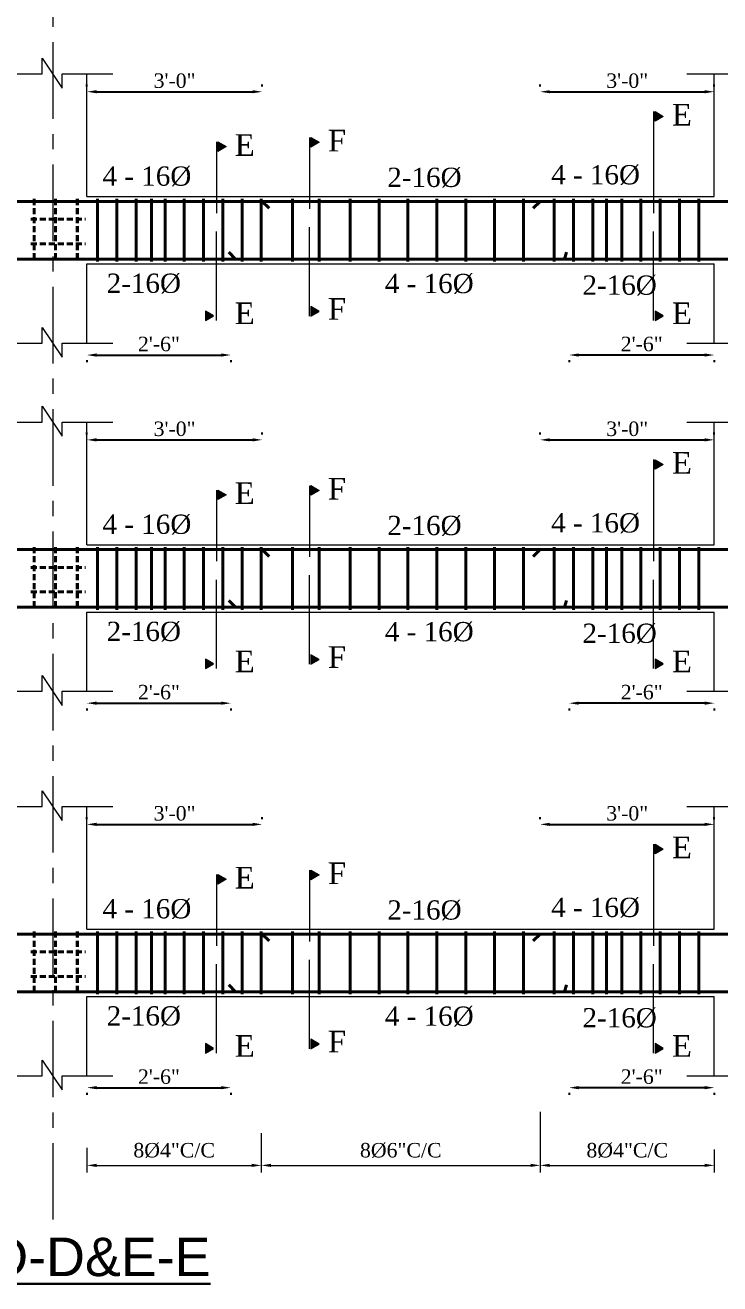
# Model space of a CAD drawing. Extents: x -2338379 to 930990, y -818978 to 106940.
# Drawn here: x 386658 to 386947, y -207615 to -207093 of the extents above; entities that cross this region are included whole.
import ezdxf

# ---------------------------------------------------------------- set-up
doc = ezdxf.new("R2010")
doc.units = 0
doc.header["$MEASUREMENT"] = 0
doc.header["$PDMODE"] = 34
doc.linetypes.add('CENTER', pattern=[50.8, 31.75, -6.35, 6.35, -6.35])
doc.linetypes.add('DASHED', pattern=[0.75, 0.5, -0.25])
doc.layers.get('0').update_dxf_attribs({"linetype": 'CONTINUOUS', "lineweight": 30})
doc.layers.get('DEFPOINTS').update_dxf_attribs({"linetype": 'CONTINUOUS'})
for name, color, linetype, lineweight in [('Center', 11, 'CENTER', 15), ('Dimension', 35, 'CONTINUOUS', 9), ('HATCH', 3, 'CONTINUOUS', 15), ('rcc elevation', 253, 'CONTINUOUS', 18), ('rebar', 3, 'CONTINUOUS', 40), ('TEXT', 7, 'CONTINUOUS', 30), ('WALL', 1, 'CONTINUOUS', 40)]:
    doc.layers.add(name, color=color, linetype=linetype, lineweight=lineweight)
doc.styles.add('AERIAL', font='arial.ttf', dxfattribs={"height": 10})
doc.styles.get("Standard").update_dxf_attribs({"font": 'times.ttf', "height": 6})
doc.dimstyles.new('Standard$0', dxfattribs={"dimtxt": 6, "dimasz": 4, "dimexe": 3, "dimexo": 6, "dimgap": 3, "dimtad": 1, "dimdec": 1, "dimzin": 0, "dimdsep": 46, "dimlunit": 4, "dimtxsty": 'Standard', "dimcen": 0.09, "dimclrd": 6, "dimclre": 6, "dimclrt": 7, "dimadec": 0, "dimazin": 0, "dimtfac": 1, "dimtdec": 1, "dimtix": 1, "dimtofl": 0, "dimtmove": 1, "dimatfit": 3, "dimfxl": 1, "dimtolj": 1, "dimtzin": 0, "dimlwd": 18, "dimlwe": 18, "dimarcsym": 0})

# ---------------------------------------------------------------- blocks, each defined once
blk = doc.blocks.new('*D339')
at = {"color": 6, "lineweight": 18, "transparency": 16777216}
for p, q in [((386756.46, -207552.68), (386756.46, -207569.11)), ((386684.06, -207558.84), (386684.06, -207569.11)), ((386688.06, -207566.11), (386752.46, -207566.11))]:
    blk.add_line(p, q, dxfattribs=at)
at = {"color": 6, "lineweight": 30, "transparency": 16777216}
for points in [[(386688.06, -207565.44), (386688.06, -207566.77), (386684.06, -207566.11)], [(386752.46, -207565.44), (386752.46, -207566.77), (386756.46, -207566.11)]]:
    blk.add_solid(points, dxfattribs=at)
at = {"layer": 'DEFPOINTS', "color": 0, "lineweight": 30, "transparency": 16777216}
for p in [(386756.46, -207546.68), (386684.06, -207552.84), (386756.46, -207566.11)]:
    blk.add_point(p, dxfattribs=at)
at = {"color": 7, "transparency": 16777216, "insert": (386720.26, -207559.93), "char_height": 6, "attachment_point": 5}
blk.add_mtext('\\A1;8%%c4"C/C', dxfattribs=at)
blk = doc.blocks.new('*D340')
at = {"color": 6, "lineweight": 18, "transparency": 16777216}
for p, q in [((386872.27, -207543.84), (386872.27, -207569.11)), ((386756.46, -207552.68), (386756.46, -207569.11)), ((386760.46, -207566.11), (386868.27, -207566.11))]:
    blk.add_line(p, q, dxfattribs=at)
at = {"color": 6, "lineweight": 30, "transparency": 16777216}
for points in [[(386760.46, -207565.44), (386760.46, -207566.77), (386756.46, -207566.11)], [(386868.27, -207565.44), (386868.27, -207566.77), (386872.27, -207566.11)]]:
    blk.add_solid(points, dxfattribs=at)
at = {"layer": 'DEFPOINTS', "color": 0, "lineweight": 30, "transparency": 16777216}
for p in [(386872.27, -207537.84), (386756.46, -207546.68), (386872.27, -207566.11)]:
    blk.add_point(p, dxfattribs=at)
at = {"color": 7, "transparency": 16777216, "insert": (386814.37, -207559.93), "char_height": 6, "attachment_point": 5}
blk.add_mtext('\\A1;8%%C6"C/C', dxfattribs=at)
blk = doc.blocks.new('*D341')
at = {"color": 6, "lineweight": 18, "transparency": 16777216}
for p, q in [((386872.27, -207543.84), (386872.27, -207569.11)), ((386944.57, -207559.5), (386944.57, -207569.11)), ((386876.27, -207566.11), (386940.57, -207566.11))]:
    blk.add_line(p, q, dxfattribs=at)
at = {"color": 6, "lineweight": 30, "transparency": 16777216}
for points in [[(386876.27, -207565.44), (386876.27, -207566.77), (386872.27, -207566.11)], [(386940.57, -207565.44), (386940.57, -207566.77), (386944.57, -207566.11)]]:
    blk.add_solid(points, dxfattribs=at)
at = {"layer": 'DEFPOINTS', "color": 0, "lineweight": 30, "transparency": 16777216}
for p in [(386872.27, -207537.84), (386944.57, -207553.5), (386944.57, -207566.11)]:
    blk.add_point(p, dxfattribs=at)
at = {"color": 7, "transparency": 16777216, "insert": (386908.42, -207559.93), "char_height": 6, "attachment_point": 5}
blk.add_mtext('\\A1;8%%C4"C/C', dxfattribs=at)
blk = doc.blocks.new('*D342')
at = {"layer": 'DEFPOINTS', "color": 0, "lineweight": 30, "transparency": 16777216}
for p in [(386756.8, -207424.49), (386684.05, -207431.33), (386756.8, -207431.33)]:
    blk.add_point(p, dxfattribs=at)
at = {"layer": 'TEXT', "color": 6, "lineweight": -2, "transparency": 16777216}
for p, q in [((386684.05, -207422.33), (386684.05, -207421.49)), ((386756.8, -207422.33), (386756.8, -207421.49)), ((386688.05, -207424.49), (386752.8, -207424.49))]:
    blk.add_line(p, q, dxfattribs=at)
at = {"layer": 'TEXT', "color": 6, "lineweight": 30, "transparency": 16777216}
for points in [[(386688.05, -207423.82), (386688.05, -207425.16), (386684.05, -207424.49)], [(386752.8, -207423.82), (386752.8, -207425.16), (386756.8, -207424.49)]]:
    blk.add_solid(points, dxfattribs=at)
at = {"layer": 'TEXT', "color": 7, "transparency": 16777216, "insert": (386720.43, -207419.94), "char_height": 6, "attachment_point": 5}
blk.add_mtext('\\A1;3\'-0"', dxfattribs=at)
blk = doc.blocks.new('*D343')
at = {"layer": 'DEFPOINTS', "color": 0, "lineweight": 30, "transparency": 16777216}
for p in [(386684.05, -207527), (386743.8, -207527), (386743.8, -207533.84)]:
    blk.add_point(p, dxfattribs=at)
at = {"layer": 'TEXT', "color": 6, "lineweight": -2, "transparency": 16777216}
for p, q in [((386684.05, -207536), (386684.05, -207536.84)), ((386688.05, -207533.84), (386739.8, -207533.84)), ((386743.8, -207536), (386743.8, -207536.84))]:
    blk.add_line(p, q, dxfattribs=at)
at = {"layer": 'TEXT', "color": 6, "lineweight": 30, "transparency": 16777216}
for points in [[(386688.05, -207533.17), (386688.05, -207534.51), (386684.05, -207533.84)], [(386739.8, -207533.17), (386739.8, -207534.51), (386743.8, -207533.84)]]:
    blk.add_solid(points, dxfattribs=at)
at = {"layer": 'TEXT', "color": 7, "transparency": 16777216, "insert": (386713.93, -207529.29), "char_height": 6, "attachment_point": 5}
blk.add_mtext('\\A1;2\'-6"', dxfattribs=at)
blk = doc.blocks.new('*D344')
at = {"layer": 'DEFPOINTS', "color": 0, "lineweight": 30, "transparency": 16777216}
for p in [(386944.54, -207424.49), (386872.27, -207431.33), (386944.54, -207431.33)]:
    blk.add_point(p, dxfattribs=at)
at = {"layer": 'TEXT', "color": 6, "lineweight": -2, "transparency": 16777216}
for p, q in [((386872.27, -207422.33), (386872.27, -207421.49)), ((386944.54, -207422.33), (386944.54, -207421.49)), ((386876.27, -207424.49), (386940.54, -207424.49))]:
    blk.add_line(p, q, dxfattribs=at)
at = {"layer": 'TEXT', "color": 6, "lineweight": 30, "transparency": 16777216}
for points in [[(386876.27, -207423.82), (386876.27, -207425.16), (386872.27, -207424.49)], [(386940.54, -207423.82), (386940.54, -207425.16), (386944.54, -207424.49)]]:
    blk.add_solid(points, dxfattribs=at)
at = {"layer": 'TEXT', "color": 7, "transparency": 16777216, "insert": (386908.41, -207419.94), "char_height": 6, "attachment_point": 5}
blk.add_mtext('\\A1;3\'-0"', dxfattribs=at)
blk = doc.blocks.new('*D345')
at = {"layer": 'DEFPOINTS', "color": 0, "lineweight": 30, "transparency": 16777216}
for p in [(386884.3, -207527), (386944.57, -207527), (386884.3, -207533.84)]:
    blk.add_point(p, dxfattribs=at)
at = {"layer": 'TEXT', "color": 6, "lineweight": -2, "transparency": 16777216}
for p, q in [((386884.3, -207536), (386884.3, -207536.84)), ((386940.57, -207533.84), (386888.3, -207533.84)), ((386944.57, -207536), (386944.57, -207536.84))]:
    blk.add_line(p, q, dxfattribs=at)
at = {"layer": 'TEXT', "color": 6, "lineweight": 30, "transparency": 16777216}
for points in [[(386888.3, -207533.17), (386888.3, -207534.51), (386884.3, -207533.84)], [(386940.57, -207533.17), (386940.57, -207534.51), (386944.57, -207533.84)]]:
    blk.add_solid(points, dxfattribs=at)
at = {"layer": 'TEXT', "color": 7, "transparency": 16777216, "insert": (386914.43, -207529.29), "char_height": 6, "attachment_point": 5}
blk.add_mtext('\\A1;2\'-6"', dxfattribs=at)
blk = doc.blocks.new('*D690')
at = {"layer": 'DEFPOINTS', "color": 0, "lineweight": 30, "transparency": 16777216}
for p in [(386756.8, -207264.81), (386684.05, -207271.64), (386756.8, -207271.64)]:
    blk.add_point(p, dxfattribs=at)
at = {"layer": 'TEXT', "color": 6, "lineweight": -2, "transparency": 16777216}
for p, q in [((386684.05, -207262.64), (386684.05, -207261.81)), ((386756.8, -207262.64), (386756.8, -207261.81)), ((386688.05, -207264.81), (386752.8, -207264.81))]:
    blk.add_line(p, q, dxfattribs=at)
at = {"layer": 'TEXT', "color": 6, "lineweight": 30, "transparency": 16777216}
for points in [[(386688.05, -207264.14), (386688.05, -207265.47), (386684.05, -207264.81)], [(386752.8, -207264.14), (386752.8, -207265.47), (386756.8, -207264.81)]]:
    blk.add_solid(points, dxfattribs=at)
at = {"layer": 'TEXT', "color": 7, "transparency": 16777216, "insert": (386720.43, -207260.25), "char_height": 6, "attachment_point": 5}
blk.add_mtext('\\A1;3\'-0"', dxfattribs=at)
blk = doc.blocks.new('*D691')
at = {"layer": 'DEFPOINTS', "color": 0, "lineweight": 30, "transparency": 16777216}
for p in [(386684.05, -207367.32), (386743.8, -207367.32), (386743.8, -207374.16)]:
    blk.add_point(p, dxfattribs=at)
at = {"layer": 'TEXT', "color": 6, "lineweight": -2, "transparency": 16777216}
for p, q in [((386684.05, -207376.32), (386684.05, -207377.16)), ((386688.05, -207374.16), (386739.8, -207374.16)), ((386743.8, -207376.32), (386743.8, -207377.16))]:
    blk.add_line(p, q, dxfattribs=at)
at = {"layer": 'TEXT', "color": 6, "lineweight": 30, "transparency": 16777216}
for points in [[(386688.05, -207373.49), (386688.05, -207374.82), (386684.05, -207374.16)], [(386739.8, -207373.49), (386739.8, -207374.82), (386743.8, -207374.16)]]:
    blk.add_solid(points, dxfattribs=at)
at = {"layer": 'TEXT', "color": 7, "transparency": 16777216, "insert": (386713.93, -207369.6), "char_height": 6, "attachment_point": 5}
blk.add_mtext('\\A1;2\'-6"', dxfattribs=at)
blk = doc.blocks.new('*D692')
at = {"layer": 'DEFPOINTS', "color": 0, "lineweight": 30, "transparency": 16777216}
for p in [(386944.54, -207264.81), (386872.27, -207271.64), (386944.54, -207271.64)]:
    blk.add_point(p, dxfattribs=at)
at = {"layer": 'TEXT', "color": 6, "lineweight": -2, "transparency": 16777216}
for p, q in [((386872.27, -207262.64), (386872.27, -207261.81)), ((386944.54, -207262.64), (386944.54, -207261.81)), ((386876.27, -207264.81), (386940.54, -207264.81))]:
    blk.add_line(p, q, dxfattribs=at)
at = {"layer": 'TEXT', "color": 6, "lineweight": 30, "transparency": 16777216}
for points in [[(386876.27, -207264.14), (386876.27, -207265.47), (386872.27, -207264.81)], [(386940.54, -207264.14), (386940.54, -207265.47), (386944.54, -207264.81)]]:
    blk.add_solid(points, dxfattribs=at)
at = {"layer": 'TEXT', "color": 7, "transparency": 16777216, "insert": (386908.41, -207260.25), "char_height": 6, "attachment_point": 5}
blk.add_mtext('\\A1;3\'-0"', dxfattribs=at)
blk = doc.blocks.new('*D693')
at = {"layer": 'DEFPOINTS', "color": 0, "lineweight": 30, "transparency": 16777216}
for p in [(386884.3, -207367.32), (386944.57, -207367.32), (386884.3, -207374.16)]:
    blk.add_point(p, dxfattribs=at)
at = {"layer": 'TEXT', "color": 6, "lineweight": -2, "transparency": 16777216}
for p, q in [((386884.3, -207376.32), (386884.3, -207377.16)), ((386940.57, -207374.16), (386888.3, -207374.16)), ((386944.57, -207376.32), (386944.57, -207377.16))]:
    blk.add_line(p, q, dxfattribs=at)
at = {"layer": 'TEXT', "color": 6, "lineweight": 30, "transparency": 16777216}
for points in [[(386888.3, -207373.49), (386888.3, -207374.82), (386884.3, -207374.16)], [(386940.57, -207373.49), (386940.57, -207374.82), (386944.57, -207374.16)]]:
    blk.add_solid(points, dxfattribs=at)
at = {"layer": 'TEXT', "color": 7, "transparency": 16777216, "insert": (386914.43, -207369.6), "char_height": 6, "attachment_point": 5}
blk.add_mtext('\\A1;2\'-6"', dxfattribs=at)
blk = doc.blocks.new('*D934')
at = {"layer": 'DEFPOINTS', "color": 0, "lineweight": 30, "transparency": 16777216}
for p in [(386756.8, -207120.23), (386684.05, -207127.07), (386756.8, -207127.07)]:
    blk.add_point(p, dxfattribs=at)
at = {"layer": 'TEXT', "color": 6, "lineweight": -2, "transparency": 16777216}
for p, q in [((386684.05, -207118.07), (386684.05, -207117.23)), ((386688.05, -207120.23), (386752.8, -207120.23)), ((386756.8, -207118.07), (386756.8, -207117.23))]:
    blk.add_line(p, q, dxfattribs=at)
at = {"layer": 'TEXT', "color": 6, "lineweight": 30, "transparency": 16777216}
for points in [[(386688.05, -207119.56), (386688.05, -207120.89), (386684.05, -207120.23)], [(386752.8, -207119.56), (386752.8, -207120.89), (386756.8, -207120.23)]]:
    blk.add_solid(points, dxfattribs=at)
at = {"layer": 'TEXT', "color": 7, "transparency": 16777216, "insert": (386720.43, -207115.67), "char_height": 6, "attachment_point": 5}
blk.add_mtext('\\A1;3\'-0"', dxfattribs=at)
blk = doc.blocks.new('*D935')
at = {"layer": 'DEFPOINTS', "color": 0, "lineweight": 30, "transparency": 16777216}
for p in [(386684.05, -207222.74), (386743.8, -207222.74), (386743.8, -207229.58)]:
    blk.add_point(p, dxfattribs=at)
at = {"layer": 'TEXT', "color": 6, "lineweight": -2, "transparency": 16777216}
for p, q in [((386688.05, -207229.58), (386739.8, -207229.58)), ((386684.05, -207231.74), (386684.05, -207232.58)), ((386743.8, -207231.74), (386743.8, -207232.58))]:
    blk.add_line(p, q, dxfattribs=at)
at = {"layer": 'TEXT', "color": 6, "lineweight": 30, "transparency": 16777216}
for points in [[(386688.05, -207228.91), (386688.05, -207230.24), (386684.05, -207229.58)], [(386739.8, -207228.91), (386739.8, -207230.24), (386743.8, -207229.58)]]:
    blk.add_solid(points, dxfattribs=at)
at = {"layer": 'TEXT', "color": 7, "transparency": 16777216, "insert": (386713.93, -207225.02), "char_height": 6, "attachment_point": 5}
blk.add_mtext('\\A1;2\'-6"', dxfattribs=at)
blk = doc.blocks.new('*D936')
at = {"layer": 'DEFPOINTS', "color": 0, "lineweight": 30, "transparency": 16777216}
for p in [(386944.54, -207120.23), (386872.27, -207127.07), (386944.54, -207127.07)]:
    blk.add_point(p, dxfattribs=at)
at = {"layer": 'TEXT', "color": 6, "lineweight": -2, "transparency": 16777216}
for p, q in [((386872.27, -207118.07), (386872.27, -207117.23)), ((386876.27, -207120.23), (386940.54, -207120.23)), ((386944.54, -207118.07), (386944.54, -207117.23))]:
    blk.add_line(p, q, dxfattribs=at)
at = {"layer": 'TEXT', "color": 6, "lineweight": 30, "transparency": 16777216}
for points in [[(386876.27, -207119.56), (386876.27, -207120.89), (386872.27, -207120.23)], [(386940.54, -207119.56), (386940.54, -207120.89), (386944.54, -207120.23)]]:
    blk.add_solid(points, dxfattribs=at)
at = {"layer": 'TEXT', "color": 7, "transparency": 16777216, "insert": (386908.41, -207115.67), "char_height": 6, "attachment_point": 5}
blk.add_mtext('\\A1;3\'-0"', dxfattribs=at)
blk = doc.blocks.new('*D937')
at = {"layer": 'DEFPOINTS', "color": 0, "lineweight": 30, "transparency": 16777216}
for p in [(386884.3, -207222.74), (386944.57, -207222.74), (386884.3, -207229.58)]:
    blk.add_point(p, dxfattribs=at)
at = {"layer": 'TEXT', "color": 6, "lineweight": -2, "transparency": 16777216}
for p, q in [((386940.57, -207229.58), (386888.3, -207229.58)), ((386884.3, -207231.74), (386884.3, -207232.58)), ((386944.57, -207231.74), (386944.57, -207232.58))]:
    blk.add_line(p, q, dxfattribs=at)
at = {"layer": 'TEXT', "color": 6, "lineweight": 30, "transparency": 16777216}
for points in [[(386888.3, -207228.91), (386888.3, -207230.24), (386884.3, -207229.58)], [(386940.57, -207228.91), (386940.57, -207230.24), (386944.57, -207229.58)]]:
    blk.add_solid(points, dxfattribs=at)
at = {"layer": 'TEXT', "color": 7, "transparency": 16777216, "insert": (386914.43, -207225.02), "char_height": 6, "attachment_point": 5}
blk.add_mtext('\\A1;2\'-6"', dxfattribs=at)

msp = doc.modelspace()

# ---------------------------------------------------------------- hatches: boundary and pattern name
at = {"layer": 'HATCH', "ltscale": 0.5}
for points in [[(386919.97, -207132.43), (386919.97, -207128.48), (386923.39, -207130.46)], [(386738.43, -207145.01), (386738.43, -207141.07), (386741.85, -207143.04)], [(386777.08, -207143.19), (386777.08, -207139.24), (386780.5, -207141.22)], [(386777.08, -207209.48), (386777.08, -207213.42), (386780.5, -207211.45)], [(386733.23, -207211.3), (386733.23, -207215.25), (386736.65, -207213.27)], [(386919.97, -207211.3), (386919.97, -207215.25), (386923.39, -207213.27)], [(386919.97, -207277.01), (386919.97, -207273.06), (386923.39, -207275.04)], [(386738.43, -207289.59), (386738.43, -207285.65), (386741.85, -207287.62)], [(386777.08, -207287.77), (386777.08, -207283.82), (386780.5, -207285.8)], [(386733.23, -207355.88), (386733.23, -207359.82), (386736.65, -207357.85)], [(386777.08, -207354.06), (386777.08, -207358), (386780.5, -207356.03)], [(386919.97, -207355.88), (386919.97, -207359.82), (386923.39, -207357.85)], [(386919.97, -207436.7), (386919.97, -207432.75), (386923.39, -207434.72)], [(386777.08, -207447.46), (386777.08, -207443.51), (386780.5, -207445.48)], [(386738.43, -207449.28), (386738.43, -207445.33), (386741.85, -207447.31)], [(386733.23, -207515.56), (386733.23, -207519.51), (386736.65, -207517.54)], [(386777.08, -207513.74), (386777.08, -207517.69), (386780.5, -207515.72)], [(386919.97, -207515.56), (386919.97, -207519.51), (386923.39, -207517.54)]]:
    msp.add_hatch(color=256, dxfattribs=at).paths.add_polyline_path(points)

# ---------------------------------------------------------------- linework, layer by layer
at = {"layer": 'Center'}
msp.add_line((386670.05, -207588.64), (386670.05, -206602.05), dxfattribs=at)
at = {"layer": 'Dimension', "ltscale": 0.5}
for p, q in [((386919.34, -207128.45), (386919.34, -207170.62)), ((386737.8, -207141.08), (386737.8, -207170.62)), ((386776.45, -207139.26), (386776.45, -207168.8)), ((386737.8, -207215.23), (386737.8, -207178.29)), ((386776.45, -207213.41), (386776.45, -207176.46)), ((386919.34, -207215.23), (386919.34, -207178.29)), ((386919.34, -207273.03), (386919.34, -207315.2)), ((386737.8, -207285.66), (386737.8, -207315.2)), ((386776.45, -207283.83), (386776.45, -207313.38)), ((386737.8, -207359.81), (386737.8, -207322.87)), ((386776.45, -207357.99), (386776.45, -207321.04)), ((386919.34, -207359.81), (386919.34, -207322.87)), ((386919.34, -207432.72), (386919.34, -207474.89)), ((386776.45, -207443.52), (386776.45, -207473.07)), ((386737.8, -207445.34), (386737.8, -207474.89)), ((386776.45, -207517.68), (386776.45, -207480.73)), ((386737.8, -207519.5), (386737.8, -207482.55)), ((386919.34, -207519.5), (386919.34, -207482.55))]:
    msp.add_line(p, q, dxfattribs=at)
at = {"layer": 'Dimension'}
for points in [[(386644.65, -207112.85), (386665.43, -207112.85), (386665.43, -207106.3), (386673.82, -207118.68), (386673.82, -207112.85), (386694.79, -207112.85)], [(386933.13, -207112.85), (386953.92, -207112.85), (386953.92, -207106.3), (386962.3, -207118.68), (386962.3, -207112.85), (386983.27, -207112.85)], [(386644.65, -207224.65), (386665.43, -207224.65), (386665.43, -207218.09), (386673.82, -207230.48), (386673.82, -207224.65), (386694.79, -207224.65)], [(386933.13, -207224.65), (386953.92, -207224.65), (386953.92, -207218.09), (386962.3, -207230.48), (386962.3, -207224.65), (386983.27, -207224.65)], [(386644.65, -207257.43), (386665.43, -207257.43), (386665.43, -207250.88), (386673.82, -207263.26), (386673.82, -207257.43), (386694.79, -207257.43)], [(386933.13, -207257.43), (386953.92, -207257.43), (386953.92, -207250.88), (386962.3, -207263.26), (386962.3, -207257.43), (386983.27, -207257.43)], [(386644.65, -207369.23), (386665.43, -207369.23), (386665.43, -207362.67), (386673.82, -207375.06), (386673.82, -207369.23), (386694.79, -207369.23)], [(386933.13, -207369.23), (386953.92, -207369.23), (386953.92, -207362.67), (386962.3, -207375.06), (386962.3, -207369.23), (386983.27, -207369.23)], [(386644.65, -207417.12), (386665.43, -207417.12), (386665.43, -207410.56), (386673.82, -207422.95), (386673.82, -207417.12), (386694.79, -207417.12)], [(386933.13, -207417.12), (386953.92, -207417.12), (386953.92, -207410.56), (386962.3, -207422.95), (386962.3, -207417.12), (386983.27, -207417.12)], [(386644.65, -207528.91), (386665.43, -207528.91), (386665.43, -207522.36), (386673.82, -207534.74), (386673.82, -207528.91), (386694.79, -207528.91)], [(386933.13, -207528.91), (386953.92, -207528.91), (386953.92, -207522.36), (386962.3, -207534.74), (386962.3, -207528.91), (386983.27, -207528.91)]]:
    msp.add_lwpolyline(points, dxfattribs=at)
at = {"layer": 'Dimension', "ltscale": 0.5}
for points in [[(386923.39, -207130.46), (386919.97, -207132.43), (386919.97, -207128.48)], [(386741.85, -207143.04), (386738.43, -207145.01), (386738.43, -207141.07)], [(386780.5, -207141.22), (386777.08, -207143.19), (386777.08, -207139.24)], [(386780.5, -207211.45), (386777.08, -207209.48), (386777.08, -207213.42)], [(386736.65, -207213.27), (386733.23, -207211.3), (386733.23, -207215.25)], [(386923.39, -207213.27), (386919.97, -207211.3), (386919.97, -207215.25)], [(386923.39, -207275.04), (386919.97, -207277.01), (386919.97, -207273.06)], [(386741.85, -207287.62), (386738.43, -207289.59), (386738.43, -207285.65)], [(386780.5, -207285.8), (386777.08, -207287.77), (386777.08, -207283.82)], [(386736.65, -207357.85), (386733.23, -207355.88), (386733.23, -207359.82)], [(386780.5, -207356.03), (386777.08, -207354.06), (386777.08, -207358)], [(386923.39, -207357.85), (386919.97, -207355.88), (386919.97, -207359.82)], [(386923.39, -207434.72), (386919.97, -207436.7), (386919.97, -207432.75)], [(386780.5, -207445.48), (386777.08, -207447.46), (386777.08, -207443.51)], [(386741.85, -207447.31), (386738.43, -207449.28), (386738.43, -207445.33)], [(386736.65, -207517.54), (386733.23, -207515.56), (386733.23, -207519.51)], [(386780.5, -207515.72), (386777.08, -207513.74), (386777.08, -207517.69)], [(386923.39, -207517.54), (386919.97, -207515.56), (386919.97, -207519.51)]]:
    msp.add_lwpolyline(points, close=True, dxfattribs=at)
at = {"layer": 'rcc elevation', "ltscale": 20}
for p, q in [((386684.05, -207163.77), (386684.05, -207112.85)), ((386684.05, -207163.77), (386684.05, -207112.85)), ((386684.05, -207163.77), (386684.05, -207112.85)), ((386684.05, -207163.77), (386684.05, -207112.85)), ((386944.54, -207163.77), (386944.54, -207112.85)), ((386684.05, -207163.77), (386944.54, -207163.77)), ((386684.05, -207224.65), (386684.05, -207191.77)), ((386684.05, -207224.65), (386684.05, -207191.77)), ((386684.05, -207191.77), (386944.54, -207191.77)), ((386684.05, -207224.65), (386684.05, -207191.77)), ((386684.05, -207224.65), (386684.05, -207191.77)), ((386944.54, -207224.65), (386944.54, -207191.77)), ((386684.05, -207308.35), (386684.05, -207257.43)), ((386684.05, -207308.35), (386684.05, -207257.43)), ((386684.05, -207308.35), (386684.05, -207257.43)), ((386684.05, -207308.35), (386684.05, -207257.43)), ((386944.54, -207308.35), (386944.54, -207257.43)), ((386684.05, -207308.35), (386944.54, -207308.35)), ((386684.05, -207369.23), (386684.05, -207336.35)), ((386684.05, -207369.23), (386684.05, -207336.35)), ((386684.05, -207336.35), (386944.54, -207336.35)), ((386684.05, -207369.23), (386684.05, -207336.35)), ((386684.05, -207369.23), (386684.05, -207336.35)), ((386944.54, -207369.23), (386944.54, -207336.35)), ((386684.05, -207468.04), (386684.05, -207417.12)), ((386684.05, -207468.04), (386684.05, -207417.12)), ((386684.05, -207468.04), (386684.05, -207417.12)), ((386684.05, -207468.04), (386684.05, -207417.12)), ((386944.54, -207468.04), (386944.54, -207417.12)), ((386684.05, -207468.04), (386944.54, -207468.04)), ((386684.05, -207528.91), (386684.05, -207496.04)), ((386684.05, -207528.91), (386684.05, -207496.04)), ((386684.05, -207496.04), (386944.54, -207496.04)), ((386684.05, -207528.91), (386684.05, -207496.04)), ((386684.05, -207528.91), (386684.05, -207496.04)), ((386944.54, -207528.91), (386944.54, -207496.04))]:
    msp.add_line(p, q, dxfattribs=at)
at = {"layer": 'rebar', "ltscale": 20}
for p, q in [((385508.8, -207165.77), (387571.07, -207165.77)), ((386756.8, -207165.77), (386759.65, -207168.62)), ((386872.27, -207165.77), (386869.42, -207168.62)), ((386742.95, -207186.92), (386745.8, -207189.77)), ((386883.15, -207186.92), (386882.3, -207189.77)), ((385506.17, -207189.77), (387573.7, -207189.77)), ((385508.8, -207310.35), (387571.07, -207310.35)), ((386756.8, -207310.35), (386759.65, -207313.2)), ((386872.27, -207310.35), (386869.42, -207313.2)), ((385506.17, -207334.35), (387573.7, -207334.35)), ((386742.95, -207331.5), (386745.8, -207334.35)), ((386883.15, -207331.5), (386882.3, -207334.35)), ((385508.8, -207470.04), (387251.14, -207470.04)), ((386756.8, -207470.04), (386759.65, -207472.89)), ((386872.27, -207470.04), (386869.42, -207472.89)), ((386742.95, -207491.19), (386745.8, -207494.04)), ((386883.15, -207491.19), (386882.3, -207494.04)), ((385506.17, -207494.04), (387253.77, -207494.04))]:
    msp.add_line(p, q, dxfattribs=at)
at = {"layer": 'rebar', "linetype": 'DASHED', "ltscale": 5}
for p, q in [((386662.19, -207164.77), (386662.19, -207190.77)), ((386671.05, -207164.77), (386671.05, -207190.77)), ((386680.01, -207164.77), (386680.01, -207190.77)), ((386680.1, -207164.77), (386680.1, -207190.77)), ((386660.7, -207173.22), (386683.38, -207173.22)), ((386660.7, -207183.39), (386683.38, -207183.39)), ((386662.19, -207309.35), (386662.19, -207335.35)), ((386671.05, -207309.35), (386671.05, -207335.35)), ((386680.01, -207309.35), (386680.01, -207335.35)), ((386680.1, -207309.35), (386680.1, -207335.35)), ((386660.7, -207317.8), (386683.38, -207317.8)), ((386660.7, -207327.97), (386683.38, -207327.97)), ((386662.19, -207469.04), (386662.19, -207495.04)), ((386671.05, -207469.04), (386671.05, -207495.04)), ((386680.01, -207469.04), (386680.01, -207495.04)), ((386680.1, -207469.04), (386680.1, -207495.04)), ((386660.7, -207477.49), (386683.38, -207477.49)), ((386660.7, -207487.66), (386683.38, -207487.66))]:
    msp.add_line(p, q, dxfattribs=at)
at = {"layer": 'rebar', "ltscale": 5}
for p, q in [((386688.46, -207164.77), (386688.46, -207190.77)), ((386696.46, -207164.77), (386696.46, -207190.77)), ((386704.46, -207164.77), (386704.46, -207190.77)), ((386710.8, -207164.77), (386710.8, -207190.77)), ((386716.46, -207164.77), (386716.46, -207190.77)), ((386724.46, -207164.77), (386724.46, -207190.77)), ((386732.46, -207164.77), (386732.46, -207190.77)), ((386740.46, -207164.77), (386740.46, -207190.77)), ((386748.46, -207164.77), (386748.46, -207190.77)), ((386756.46, -207164.77), (386756.46, -207190.77)), ((386769.34, -207164.77), (386769.34, -207190.77)), ((386780.46, -207164.77), (386780.46, -207190.77)), ((386793.34, -207164.77), (386793.34, -207190.77)), ((386805.34, -207164.77), (386805.34, -207190.77)), ((386817.34, -207164.77), (386817.34, -207190.77)), ((386829.34, -207164.77), (386829.34, -207190.77)), ((386841.34, -207164.77), (386841.34, -207190.77)), ((386853.34, -207164.77), (386853.34, -207190.77)), ((386865.34, -207164.77), (386865.34, -207190.77)), ((386878.13, -207164.77), (386878.13, -207190.77)), ((386886.13, -207164.77), (386886.13, -207190.77)), ((386894.13, -207164.77), (386894.13, -207190.77)), ((386899.85, -207164.77), (386899.85, -207190.77)), ((386906.13, -207164.77), (386906.13, -207190.77)), ((386914.13, -207164.77), (386914.13, -207190.77)), ((386922.13, -207164.77), (386922.13, -207190.77)), ((386930.13, -207164.77), (386930.13, -207190.77)), ((386938.13, -207164.77), (386938.13, -207190.77)), ((386688.46, -207309.35), (386688.46, -207335.35)), ((386696.46, -207309.35), (386696.46, -207335.35)), ((386704.46, -207309.35), (386704.46, -207335.35)), ((386710.8, -207309.35), (386710.8, -207335.35)), ((386716.46, -207309.35), (386716.46, -207335.35)), ((386724.46, -207309.35), (386724.46, -207335.35)), ((386732.46, -207309.35), (386732.46, -207335.35)), ((386740.46, -207309.35), (386740.46, -207335.35)), ((386748.46, -207309.35), (386748.46, -207335.35)), ((386756.46, -207309.35), (386756.46, -207335.35)), ((386769.34, -207309.35), (386769.34, -207335.35)), ((386780.46, -207309.35), (386780.46, -207335.35)), ((386793.34, -207309.35), (386793.34, -207335.35)), ((386805.34, -207309.35), (386805.34, -207335.35)), ((386817.34, -207309.35), (386817.34, -207335.35)), ((386829.34, -207309.35), (386829.34, -207335.35)), ((386841.34, -207309.35), (386841.34, -207335.35)), ((386853.34, -207309.35), (386853.34, -207335.35)), ((386865.34, -207309.35), (386865.34, -207335.35)), ((386878.13, -207309.35), (386878.13, -207335.35)), ((386886.13, -207309.35), (386886.13, -207335.35)), ((386894.13, -207309.35), (386894.13, -207335.35)), ((386899.85, -207309.35), (386899.85, -207335.35)), ((386906.13, -207309.35), (386906.13, -207335.35)), ((386914.13, -207309.35), (386914.13, -207335.35)), ((386922.13, -207309.35), (386922.13, -207335.35)), ((386930.13, -207309.35), (386930.13, -207335.35)), ((386938.13, -207309.35), (386938.13, -207335.35)), ((386688.46, -207469.04), (386688.46, -207495.04)), ((386696.46, -207469.04), (386696.46, -207495.04)), ((386704.46, -207469.04), (386704.46, -207495.04)), ((386710.8, -207469.04), (386710.8, -207495.04)), ((386716.46, -207469.04), (386716.46, -207495.04)), ((386724.46, -207469.04), (386724.46, -207495.04)), ((386732.46, -207469.04), (386732.46, -207495.04)), ((386740.46, -207469.04), (386740.46, -207495.04)), ((386748.46, -207469.04), (386748.46, -207495.04)), ((386756.46, -207469.04), (386756.46, -207495.04)), ((386769.34, -207469.04), (386769.34, -207495.04)), ((386780.46, -207469.04), (386780.46, -207495.04)), ((386793.34, -207469.04), (386793.34, -207495.04)), ((386805.34, -207469.04), (386805.34, -207495.04)), ((386817.34, -207469.04), (386817.34, -207495.04)), ((386829.34, -207469.04), (386829.34, -207495.04)), ((386841.34, -207469.04), (386841.34, -207495.04)), ((386853.34, -207469.04), (386853.34, -207495.04)), ((386865.34, -207469.04), (386865.34, -207495.04)), ((386878.13, -207469.04), (386878.13, -207495.04)), ((386886.13, -207469.04), (386886.13, -207495.04)), ((386894.13, -207469.04), (386894.13, -207495.04)), ((386899.85, -207469.04), (386899.85, -207495.04)), ((386906.13, -207469.04), (386906.13, -207495.04)), ((386914.13, -207469.04), (386914.13, -207495.04)), ((386922.13, -207469.04), (386922.13, -207495.04)), ((386930.13, -207469.04), (386930.13, -207495.04)), ((386938.13, -207469.04), (386938.13, -207495.04))]:
    msp.add_line(p, q, dxfattribs=at)

# ---------------------------------------------------------------- texts
at = {"layer": 'TEXT', "style": 'AERIAL'}
msp.add_text('%%UBEAM ALONG TO GRID -A-A,B-B,C-C,D-D&E-E', height=16, dxfattribs=at).set_placement((386249.86, -207612.1))
at = {"layer": 'TEXT', "attachment_point": 1}
for s, insert, char_height, width in [('{\\fTimes New Roman|b0|i0|c0|p18;E}', (386926.97, -207125.28), 9, 1356.5327), ('{\\fTimes New Roman|b0|i0|c0|p18;F}', (386784.08, -207136.04), 9, 1356.5327), ('{\\fTimes New Roman|b0|i0|c0|p18;E}', (386745.43, -207137.87), 9, 1356.5327), ('2-16%%C ', (386808.77, -207151.78), 8, 1404.5327), ('2-16%%C ', (386692.23, -207195.76), 8, 1356.5327), ('2-16%%C ', (386889.83, -207196.54), 8, 1356.5327), ('{\\fTimes New Roman|b0|i0|c0|p18;E}', (386745.43, -207207.75), 9, 1356.5327), ('{\\fTimes New Roman|b0|i0|c0|p18;F}', (386784.08, -207205.93), 9, 1356.5327), ('{\\fTimes New Roman|b0|i0|c0|p18;E}', (386926.97, -207207.75), 9, 1356.5327), ('{\\fTimes New Roman|b0|i0|c0|p18;E}', (386926.97, -207269.86), 9, 1356.5327), ('{\\fTimes New Roman|b0|i0|c0|p18;E}', (386745.43, -207282.44), 9, 1356.5327), ('{\\fTimes New Roman|b0|i0|c0|p18;F}', (386784.08, -207280.62), 9, 1356.5327), ('2-16%%C ', (386808.77, -207296.35), 8, 1404.5327), ('2-16%%C ', (386692.23, -207340.34), 8, 1356.5327), ('2-16%%C ', (386889.83, -207341.12), 8, 1356.5327), ('{\\fTimes New Roman|b0|i0|c0|p18;F}', (386784.08, -207350.51), 9, 1356.5327), ('{\\fTimes New Roman|b0|i0|c0|p18;E}', (386745.43, -207352.33), 9, 1356.5327), ('{\\fTimes New Roman|b0|i0|c0|p18;E}', (386926.97, -207352.33), 9, 1356.5327), ('{\\fTimes New Roman|b0|i0|c0|p18;E}', (386926.97, -207429.55), 9, 1356.5327), ('{\\fTimes New Roman|b0|i0|c0|p18;E}', (386745.43, -207442.13), 9, 1356.5327), ('{\\fTimes New Roman|b0|i0|c0|p18;F}', (386784.08, -207440.31), 9, 1356.5327), ('2-16%%C ', (386808.77, -207456.04), 8, 1404.5327), ('2-16%%C ', (386692.23, -207500.03), 8, 1356.5327), ('2-16%%C ', (386889.83, -207500.8), 8, 1356.5327), ('{\\fTimes New Roman|b0|i0|c0|p18;E}', (386745.43, -207512.01), 9, 1356.5327), ('{\\fTimes New Roman|b0|i0|c0|p18;F}', (386784.08, -207510.19), 9, 1356.5327), ('{\\fTimes New Roman|b0|i0|c0|p18;E}', (386926.97, -207512.01), 9, 1356.5327)]:
    msp.add_mtext(s, dxfattribs=dict(at, insert=insert, char_height=char_height, width=width))
at = {"layer": 'WALL', "color": 7, "char_height": 8, "attachment_point": 5}
for insert in [(386708.95, -207155.42), (386895.27, -207154.86), (386826.21, -207200.03), (386708.95, -207300), (386895.27, -207299.44), (386826.21, -207344.61), (386708.95, -207459.69), (386895.27, -207459.13), (386826.21, -207504.3)]:
    msp.add_mtext('4 - 16%%C', dxfattribs=dict(at, insert=insert))

# ---------------------------------------------------------------- dimensions: what is measured, and where the dimension line sits
for base, p1, p2, text, picture, middle in [((386872.27, -207566.11), (386756.46, -207546.68), (386872.27, -207537.84), '8%%C6"C/C', '*D340', (386814.37, -207559.93)), ((386944.57, -207566.11), (386872.27, -207537.84), (386944.57, -207553.5), '8%%C4"C/C', '*D341', (386908.42, -207559.93)), ((386756.46, -207566.11), (386684.06, -207552.84), (386756.46, -207546.68), '8%%c4"C/C', '*D339', (386720.26, -207559.93))]:
    dim = msp.add_linear_dim(base=base, p1=p1, p2=p2, text=text, dimstyle='Standard$0')
    dim.commit()
    dim.dimension.update_dxf_attribs({"geometry": picture, "text_midpoint": middle})
at = {"layer": 'TEXT'}
for p1, p2, distance, picture, middle in [((386684.05, -207127.07), (386756.8, -207127.07), 6.84, '*D934', (386720.43, -207115.67)), ((386872.27, -207127.07), (386944.54, -207127.07), 6.84, '*D936', (386908.41, -207115.67)), ((386684.05, -207222.74), (386743.8, -207222.74), -6.84, '*D935', (386713.93, -207225.02)), ((386944.57, -207222.74), (386884.3, -207222.74), 6.84, '*D937', (386914.43, -207225.02)), ((386684.05, -207271.64), (386756.8, -207271.64), 6.84, '*D690', (386720.43, -207260.25)), ((386872.27, -207271.64), (386944.54, -207271.64), 6.84, '*D692', (386908.41, -207260.25)), ((386684.05, -207367.32), (386743.8, -207367.32), -6.84, '*D691', (386713.93, -207369.6)), ((386944.57, -207367.32), (386884.3, -207367.32), 6.84, '*D693', (386914.43, -207369.6)), ((386684.05, -207431.33), (386756.8, -207431.33), 6.84, '*D342', (386720.43, -207419.94)), ((386872.27, -207431.33), (386944.54, -207431.33), 6.84, '*D344', (386908.41, -207419.94)), ((386684.05, -207527), (386743.8, -207527), -6.84, '*D343', (386713.93, -207529.29)), ((386944.57, -207527), (386884.3, -207527), 6.84, '*D345', (386914.43, -207529.29))]:
    dim = msp.add_aligned_dim(p1=p1, p2=p2, distance=distance, dimstyle='Standard$0', override={"dimscale": 0.5, "dimtxt": 18, "dimasz": 8, "dimexe": 6, "dimexo": 18, "dimdec": 0, "dimlfac": 0.5, "dimzin": 11, "dimcen": 2.5, "dimdle": 6, "dimtdec": 0, "dimtofl": 1, "dimlwd": 65534, "dimlwe": 65534}, dxfattribs=at)
    dim.commit()
    dim.dimension.update_dxf_attribs({"geometry": picture, "text_midpoint": middle})

doc.saveas('drawing.dxf')
